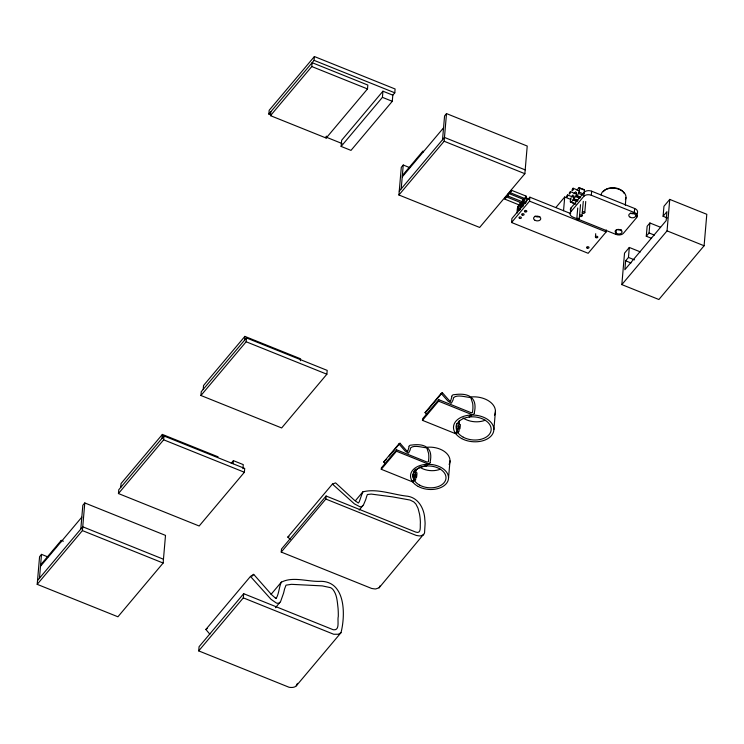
<?xml version="1.0" encoding="UTF-8"?>
<svg xmlns="http://www.w3.org/2000/svg" width="744" height="744" viewBox="0 0 744 744"><rect width="100%" height="100%" fill="white"/><g stroke="black" fill="none" stroke-linecap="round" stroke-linejoin="round"><path stroke-width="1.12" d="M415.245 475.807L415.199 473.919M416.045 474.858L415.729 479.127M458.499 428.126L458.499 426.014M459.364 426.256L459.011 430.888M414.985 474.244L414.575 478.252L413.897 477.797A16.517 10.881 5 0 1 414.947 469.752M458.248 425.596L457.848 429.781A1.442 0.493 84.3 0 1 457.541 429.92L457.132 429.446A17.531 11.551 5 0 1 456.667 423.68M571.067 197.895C567.858 207.641 575.438 198.676 573.736 195.626M576.488 192.343C574.982 205.018 584.114 179.946 576.972 190.157M584.235 193.17L584.431 189.692L579.009 187.711M413.497 478.029L413.571 476.932A44.361 30.271 40.1 0 0 413.608 476.076M80.789 529.096L82.835 505.26L84.788 502.944L165.503 535.392L163.131 563.041L117.924 616.785L37.2 584.338L39.572 556.689L41.515 554.373L47.979 556.968M39.479 578.209L41.515 554.373M61.157 541.734L61.278 540.358L63.389 541.204M37.2 584.338L82.417 530.593L84.788 502.944M118.445 493.551L118.78 489.738L163.987 435.993L244.711 468.441L244.385 472.254L199.169 525.999L118.445 493.551L163.661 439.806L163.987 435.993M120.723 487.422L121.058 483.544L162.378 434.431L218.085 456.825M162.043 438.3L162.378 434.431M200.936 395.501L201.261 391.688L246.469 337.943L327.193 370.391L326.867 374.213L281.651 427.958L200.936 395.501L246.143 341.756L246.469 337.943M203.205 389.372L203.54 385.504L244.86 336.39L300.567 358.785L300.399 360.719M233.142 463.726L233.411 460.648L243.269 464.619L242.925 468.72M244.525 340.259L244.86 336.39M271.011 114.967L268.854 114.102L269.179 110.289L314.396 56.544L395.111 88.992L394.785 92.805L392.562 95.446M270.472 115.655L311.792 66.541L312.117 62.673L367.834 85.067L367.499 88.936L326.179 138.049L270.472 115.655L270.797 111.786M268.854 114.102L314.07 60.357L314.396 56.544M326.179 138.049L326.346 136.115M341.124 146.428L341.654 140.272L382.946 91.196L392.804 95.158L392.283 101.314L350.991 150.39L341.124 146.428L382.416 97.343L382.946 91.196M442.522 139.751L444.568 115.915L446.512 113.6L527.226 146.047L524.864 173.705L479.648 227.45L398.923 194.993L401.295 167.344L403.248 165.029L409.702 167.623M401.202 188.864L403.248 165.029M422.88 152.39L423.001 151.013L402.346 175.565M398.923 194.993L444.14 141.248L446.512 113.6M448.539 477.992L450.008 460.843M493.867 429.576L495.43 411.376M606.304 229.952L606.137 231.933L588.16 253.295L511.556 222.502L511.9 218.541L529.877 197.179L570.685 213.584M517.703 206.665C517.908 221.108 515.341 206.6 519.665 204.34C525.245 202.331 515.211 219.285 519.628 204.377M522.325 201.168C519.768 217.49 527.291 193.328 520.4 203.465L520.196 209.724M528.826 198.89L525.422 197.746L523.097 200.257L522.958 206.544M525.022 197.969C522.446 205.939 527.356 204.563 526.129 197.802M511.556 222.502L529.533 201.131L529.877 197.179M563.543 210.71L564.715 196.993L570.843 199.448M636.948 213.593L636.594 217.639L623.463 233.253A5.58 3.674 4.9 0 1 615.92 234.397L572.936 217.118A5.58 3.674 4.9 0 1 570.648 212.021L570.992 207.967L584.124 192.361A5.58 3.674 4.9 0 1 591.666 191.208L634.66 208.497A5.58 3.674 4.9 0 1 637.162 213.305M576.786 219.024L577.735 207.985M579.223 219.164L580.515 204.684M581.994 215.937A1.218 0.8 4.9 0 0 580.301 215.025A1.218 0.8 4.9 0 0 580.06 216.392A1.218 0.8 4.9 0 0 581.994 215.937L583.296 201.373M570.648 212.021L583.78 196.407L584.124 192.361M584.784 212.542L585.733 201.512M636.594 217.639A5.58 3.674 4.9 0 0 634.307 212.542L591.322 195.263L591.666 191.208M595.433 236.955L595.712 233.7M615.92 234.397L616.264 230.352M625.304 205.279L625.964 197.616M667.368 217.973L663.099 216.262L663.955 206.283L669.749 199.401L706.8 214.3L704.103 245.762L658.886 299.507L621.835 284.608L624.532 253.146L629.312 247.454L640.398 251.918M629.312 247.454L628.457 257.433L625.63 260.8L624.858 269.728L666.178 220.615L666.94 211.687L663.099 216.262M634.307 212.542L634.66 208.497M651.539 238.303L646.285 236.239L647.141 226.269L649.903 222.986L660.579 227.273M646.285 236.239L649.056 232.956L649.903 222.986M621.835 284.608L667.052 230.863L669.749 199.401M297.209 684.145C296.261 687.651 292.011 687.772 289.1 687.279L198.704 650.888L199.076 646.703L243.679 593.684L333.284 629.759C340.361 630.782 337.116 620.487 338.297 616.413A122.955 83.914 40.1 0 0 338.046 608.174C337.283 601.859 337.069 594.837 333.024 589.601A6.101 4.166 40.1 0 0 330.578 587.667L322.292 585.891L291.425 584.328L286.003 585.165L284.515 589.136A177.258 120.974 40.1 0 1 283.548 593.201L280.646 601.403L275.475 607.736M198.704 650.888L243.316 597.86L243.679 593.684M355.399 500.712L362.839 491.877C376.92 488.083 393.316 494.834 407.805 496.248C418.77 498.08 424.387 509.156 424.805 519.368A68.55 46.788 40.1 0 1 425.103 523.748L424.554 532.704A18.684 12.75 40.1 0 1 424.415 533.327L379.133 587.769L375.739 588.95A16.945 11.569 40.1 0 1 373.814 588.802L371.619 588.448L281.232 552.067L281.502 549.035L326.104 496.016L415.71 532.081C421.699 534.266 419.923 526.101 420.379 522.809A65.63 44.789 40.1 0 0 419.932 516.717A67.871 46.323 40.1 0 0 419.477 513.871L418.035 508.301L415.905 504.06L413.776 501.902L410.056 500.042L392.534 496.871L371.209 494.081L367.359 494.528L366.467 497.029A95.083 64.895 40.1 0 1 365.602 499.912L363.574 504.665L359.194 510.049M281.232 552.067L325.835 499.047L326.104 496.016M381.272 469.287L396.468 451.227L427.251 463.624L425.196 466.07A16.517 10.881 5 0 0 413.897 479.499L412.055 481.684L381.272 469.287L381.402 467.864L396.589 449.804L427.103 462.098L428.395 461.81L428.767 458.881A44.361 30.271 40.1 0 0 428.618 453.44L427.019 448.418A2.074 1.414 40.1 0 0 426.191 447.758C421.523 447.358 413.943 444.726 410.567 447.953A56.925 38.846 40.1 0 1 409.972 450.362L408.549 453.068A1.181 0.809 40.1 0 1 408.103 453.096L405.052 450.92L398.896 443.936L400.002 443.229L406.038 450.083A14.024 9.57 40.1 0 0 406.252 450.297L407.433 451.32M396.468 451.227L396.589 449.804M457.095 431.176L455.133 433.501L422.453 420.341L422.583 418.826L438.718 399.658L471.11 412.697L472.477 412.399L472.896 408.847A45.775 31.239 40.1 0 0 472.7 403.508L471.017 398.18A2.204 1.507 40.1 0 0 470.134 397.482C465.177 397.064 457.132 394.264 453.552 397.696A60.431 41.246 40.1 0 1 452.919 400.244L451.413 403.118A1.256 0.856 40.1 0 1 450.938 403.155L447.702 400.839L441.164 393.418L442.336 392.674L448.744 399.947A14.889 10.156 40.1 0 0 448.976 400.17L450.101 401.174M422.453 420.341L438.579 401.165L438.718 399.658M451.915 396.58L450.585 401.165M474.309 412.753C477.75 397.556 468.72 392.544 454.426 394.655A4.864 3.32 40.1 0 0 451.766 396.115M409.005 446.995L407.768 451.227M430.106 462.191C433.324 447.693 424.871 443.192 411.451 445.089A4.576 3.125 40.1 0 0 408.884 446.474M297.423 683.345L297.265 683.969M362.096 493.625L362.867 491.84M362.068 493.737L359.315 501.623A24.45 16.684 40.1 0 1 359.138 501.94L358.32 503.028L354.256 500.089L335.591 482.884L332.428 484.065L287.816 537.084L290.207 539.363M415.645 479.582L415.161 480.299M458.936 431.297L458.434 432.032M573.057 189.794L572.136 190.799A1.906 0.605 -68.1 0 1 572.294 189.367L573.075 188.223L579.167 190.678M520.409 204.321L520.037 205M523.079 201.215L523.274 200.685A1.86 0.586 -68.1 0 0 523.358 199.373L508.524 193.366L507.715 194.621A1.86 0.586 -68.1 0 0 507.631 195.932L522.66 201.866M574.024 193.812L575.596 191.775M522.744 199.792L523.283 199.299M525.459 196.555L526.073 196.137A1.86 0.586 -68.1 0 1 525.989 197.458L525.636 198.304M520.075 202.926L520.633 202.61A1.86 0.586 -68.1 0 1 520.642 203.531M571.42 196.779L572.843 195.049M276.108 598.539C279.093 593.572 278.944 587.444 281.241 582.273C292.959 575.977 308.239 582.106 321.073 581.315C346.062 581.799 345.365 615.865 340.984 632.716L296.298 685.838M520.4 203.465L520.735 204.209M523.097 200.257L523.432 201.001M577.604 200.322L573.475 198.667L573.661 199.122L576.228 195.384L580.357 197.039M379.133 587.769L379.803 586.384A18.684 12.75 40.1 0 0 379.905 585.937M40.613 564.91L61.278 540.358M40.492 566.286L81.812 517.173M37.526 580.525L82.742 526.78L163.457 559.228M402.225 176.951L443.545 127.828M399.258 191.18L444.466 137.435L525.19 169.883M231.198 463.279L233.411 460.648M555.982 207.371L564.715 196.993M209.864 634.186L205.846 629.461L250.458 576.433L253.695 574.359L271.421 594.493A41.171 28.095 40.1 0 0 272.062 595.116L275.178 597.869M252.207 576.126L253.695 574.359M271.021 594.4L281.427 582.031M426.731 414.585L425.038 412.594L441.164 393.418M385.299 463.865L383.709 461.987L398.896 443.936M426.21 411.841L442.336 392.674M383.709 461.987L386.257 459.569M389.149 456.128L400.002 443.229M340.984 632.716L338.315 634.251L333.703 634.26L243.316 597.86M423.745 534.75L420.416 535.922A16.945 11.569 40.1 0 1 418.426 535.782L416.231 535.429L325.835 499.047M362.914 505.632L361.5 506.701L359.826 506.729L354.386 503.855L332.428 484.065M573.764 199.039L577.93 200.666M279.93 602.435L278.386 603.365L276.47 603.086L271.048 599.339L250.458 576.433M425.038 412.594L425.912 412.027M205.846 629.461L207.269 628.55M427.67 465.158L425.363 466.014M471.612 415.998L469.101 416.919L471.268 414.324L438.579 401.165M287.816 537.084L289.007 536.647M425.196 466.07L426.089 465.791M425.726 465.902L427.707 463.67A3.878 2.651 40.1 0 0 430.237 462.591M469.464 416.798L471.752 414.371M525.152 198.695L510.421 192.78L511.268 191.534A1.86 0.586 -68.1 0 0 511.351 190.222L526.008 196.063M520.567 202.535L505.799 196.602L504.999 197.858A1.86 0.586 -68.1 0 0 504.916 199.169L519.703 205.167M511.323 190.176L510.44 191.385A1.86 0.586 -68.1 0 0 510.356 192.705L510.505 192.789M570.369 191.58L569.513 192.677A1.906 0.605 -68.1 0 0 569.365 194.1L570.276 193.105A1.906 0.605 -68.1 0 0 570.416 191.692L576.386 193.979M567.588 194.891L566.723 195.988A1.906 0.605 -68.1 0 0 566.575 197.411L567.486 196.416A1.906 0.605 -68.1 0 0 567.635 194.993L573.605 197.29M505.018 199.262L505.827 198.006A1.86 0.586 -68.1 0 0 505.911 196.686L505.846 196.611M507.706 196.007L508.543 194.77A1.86 0.586 -68.1 0 0 508.626 193.459L508.561 193.384M314.07 60.357L394.785 92.805M311.792 66.541L367.499 88.936M382.416 97.343L392.283 101.314M579.334 188.055L584.496 190.129M578.99 192.101L583.119 193.766M578.525 193.384L582.654 195.04M444.14 141.248L524.864 173.705M667.052 230.863L704.103 245.762M576.554 195.728L580.683 197.383M575.772 196.658L579.892 198.323M573.01 199.941L577.139 201.596M649.056 232.956L654.385 235.104M570.713 201.94L575.875 204.014M571.039 202.284L575.168 203.94M529.533 201.131L606.137 231.933M628.457 257.433L634.511 259.861M325.9 137.036L342.035 143.527M625.63 260.8L630.996 262.958M246.143 341.756L326.867 374.213M163.661 439.806L244.385 472.254M82.417 530.593L163.131 563.041M457.904 431.948L457.262 431.39L455.626 433.547A4.12 2.809 40.1 0 0 456.965 433.492M414.659 480.224L414.064 479.703L412.52 481.731A3.878 2.651 40.1 0 0 413.841 481.656M275.978 598.455L275.885 598.39A8.826 6.026 40.1 0 1 275.503 598.12L275.392 598.036M573.113 188.241L573.206 188.372A1.906 0.605 -68.1 0 1 573.057 189.794M522.39 201.903L522.362 201.857A1.86 0.586 -68.1 0 1 522.297 201.652M519.665 205.139L519.638 205.093A1.86 0.586 -68.1 0 1 519.628 204.172M415.896 469.101L416.054 472.896M459.253 420.713L459.383 424.164M539.837 216.467A3.599 2.372 4.9 0 1 535.01 216.132M527.115 198.592A1.19 0.781 4.9 0 1 527.747 199.039M583.78 196.407A5.58 3.674 4.9 0 1 591.322 195.263M571.02 211.482A5.58 3.674 4.9 0 1 570.992 207.967M621.575 230.594A5.58 3.674 4.9 0 1 621.054 230.733M635.023 213.203A3.488 2.297 4.9 0 1 630.363 213.11M621.138 229.543A3.488 2.297 4.9 0 1 617.288 229.589M601.003 194.9A12.564 8.277 4.9 0 1 616.079 188.465A12.564 8.277 4.9 0 1 625.397 199.532M603.31 191.72A11.169 7.356 4.9 0 1 614.163 187.767A11.169 7.356 4.9 0 1 624.235 193.468M456.779 425.363A45.775 31.239 40.1 0 1 456.807 426.517M474.44 413.236A4.12 2.809 40.1 0 1 471.752 414.371M460.35 424.499A30.95 10.025 77.3 0 1 459.922 428.842M458.76 423.55A39.358 15.317 72.7 0 1 458.769 425.605M471.408 396.924A20.228 13.327 4.9 0 1 494.481 415.199M485.153 420.23A17.531 11.551 4.9 0 1 463.066 417.942M427.391 447.228A19.056 12.555 4.9 0 1 449.116 464.442M440.336 469.185A16.517 10.881 4.9 0 1 419.523 467.027M416.984 472.821A29.156 9.44 77.3 0 1 416.566 477.295M415.468 472.31A37.079 14.434 72.7 0 1 415.487 474.244M595.916 237.624A1.19 0.781 4.9 0 0 597.804 237.169A1.19 0.781 4.9 0 0 596.149 236.276A1.19 0.781 4.9 0 0 595.916 237.624M587.118 248.068A1.19 0.781 4.9 0 0 589.006 247.622A1.19 0.781 4.9 0 0 587.351 246.729A1.19 0.781 4.9 0 0 587.118 248.068M535.029 220.308A3.599 2.372 4.9 0 0 540.739 218.941A3.599 2.372 4.9 0 0 535.745 216.253A3.599 2.372 4.9 0 0 535.029 220.308M524.92 211.808A1.19 0.781 4.9 0 0 526.808 211.361A1.19 0.781 4.9 0 0 525.152 210.468A1.19 0.781 4.9 0 0 524.92 211.808M522.195 215.044A1.19 0.781 4.9 0 0 524.092 214.598A1.19 0.781 4.9 0 0 522.437 213.705A1.19 0.781 4.9 0 0 522.195 215.044M519.479 218.28A1.19 0.781 4.9 0 0 521.367 217.825A1.19 0.781 4.9 0 0 519.712 216.941A1.19 0.781 4.9 0 0 519.479 218.28M577.279 219.703A1.218 0.8 4.9 0 0 579.213 219.248A1.218 0.8 4.9 0 0 577.521 218.336A1.218 0.8 4.9 0 0 577.279 219.703M582.85 213.091A1.218 0.8 4.9 0 0 584.775 212.626A1.218 0.8 4.9 0 0 583.082 211.715A1.218 0.8 4.9 0 0 582.85 213.091M630.233 217.276A3.488 2.297 4.9 0 0 635.702 215.862A3.488 2.297 4.9 0 0 630.773 213.333A3.488 2.297 4.9 0 0 630.233 217.276M616.618 233.486A3.488 2.297 4.9 0 0 622.077 232.054A3.488 2.297 4.9 0 0 617.12 229.543A3.488 2.297 4.9 0 0 616.618 233.486M463.261 437.212A17.531 11.551 4.9 0 0 491.068 430.571A17.531 11.551 4.9 0 0 466.711 417.468A17.531 11.551 4.9 0 0 463.261 437.212M461.661 438.569A20.228 13.327 4.9 0 0 493.737 430.906A20.228 13.327 4.9 0 0 465.642 415.775A20.228 13.327 4.9 0 0 461.661 438.569M418.202 486.455A19.056 12.555 4.9 0 0 448.418 479.238A19.056 12.555 4.9 0 0 421.95 464.991A19.056 12.555 4.9 0 0 418.202 486.455M419.718 485.181A16.517 10.881 4.9 0 0 445.898 478.931A16.517 10.881 4.9 0 0 422.964 466.581A16.517 10.881 4.9 0 0 419.718 485.181"/></g></svg>
